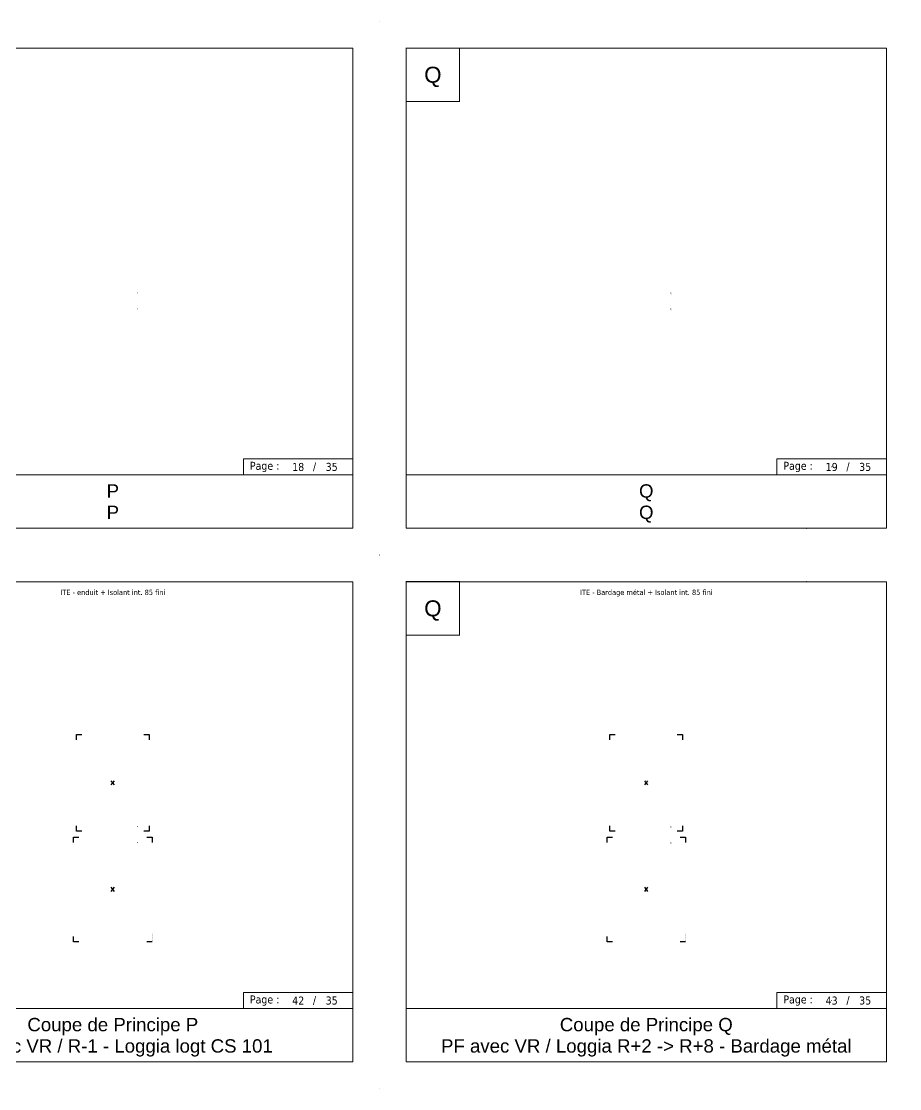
# Model space of a CAD drawing. Header units: millimetres. Extents: x -20000 to 230000, y -17405 to 24510.
# Drawn here: x 153285 to 169750, y -10000 to 10000 of the extents above; entities that cross this region are included whole.
import ezdxf
from ezdxf.enums import TextEntityAlignment as Align

# ---------------------------------------------------------------- set-up
doc = ezdxf.new("R2010")
doc.units = ezdxf.units.MM
doc.header["$PDMODE"] = 35
doc.header["$PDSIZE"] = 0.5
doc.linetypes.add('POINTILLE', pattern=[6.35, 0, -6.35])
doc.layers.get('0').update_dxf_attribs({"lineweight": 13})
doc.layers.get('Defpoints').update_dxf_attribs({"true_color": 0xc2a584})
for name, color, linetype, lineweight, plot in [('0 - Trame', 1, 'Continuous', 0, False), ('Intouchable', 252, 'Continuous', 13, False), ('Non visible', 163, 'Continuous', 25, False)]:
    doc.layers.add(name, color=color, linetype=linetype, lineweight=lineweight, plot=plot)
doc.layers.add('1 - Cartouche', color=7, linetype='Continuous', lineweight=13)
doc.layers.add('1 - Texte', color=7, linetype='Continuous', lineweight=13)
doc.styles.get("Standard").update_dxf_attribs({"font": 'ARIALUNI.TTF'})
doc.styles.add('Texte Poralu', font='tahomabd.ttf')

# ---------------------------------------------------------------- blocks, each defined once
blk = doc.blocks.new('Cadre Coupe_Elev')
at = {"const_width": 20}
blk.add_lwpolyline([(500, 9500), (1500, 9500), (1500, 8500), (500, 8500)], close=True, dxfattribs=at)
for p in [(2000, 9500), (3500, 9500), (5000, 9500), (6500, 9500), (8000, 9500), (2000, 1500), (3500, 1500), (5000, 1500), (6500, 1500), (8000, 1500), (2000, 500), (3500, 500), (5000, 500), (6500, 500), (8000, 500)]:
    blk.add_point(p)
at = {"layer": '0 - Trame'}
for points in [[(500, 500), (9500, 500), (9500, 9500), (500, 9500)], [(500, 1500), (9500, 1500), (9500, 500), (500, 500)]]:
    blk.add_lwpolyline(points, close=True, dxfattribs=at)
for p in [(0, 10000), (10000, 10000), (0, 0), (10000, 0)]:
    blk.add_point(p, dxfattribs=at)
at = {"layer": 'Defpoints'}
for p in [(5000, 5730), (5000, 3733), (5000, 1200), (5000, 1000), (5000, 800)]:
    blk.add_point(p, dxfattribs=at)
at = {"color": 7}
blk.add_attdef('REPERE_1', text='', height=300, dxfattribs=at).set_placement((1000, 9000), align=Align.MIDDLE_CENTER)
at = {"layer": '1 - Texte', "color": 7}
for tag, p in [('DEFINITION1', (5000, 1200)), ('DEFINITION2', (5000, 800))]:
    blk.add_attdef(tag, text='', height=250, dxfattribs=at).set_placement(p, align=Align.MIDDLE_CENTER)
at = {"layer": 'Non visible', "style": 'Texte Poralu'}
for p in [(5447, 4906), (5447, 4606)]:
    blk.add_attdef('REPERE_2', text='', height=35, dxfattribs=at).set_placement(p, align=Align.MIDDLE_LEFT)
blk = doc.blocks.new('Cartouche - Total de page')
at = {"layer": '1 - Cartouche', "color": 0, "insert": (0, 0), "char_height": 5, "attachment_point": 5, "style": 'Texte Poralu'}
blk.add_mtext('35', dxfattribs=at)
blk = doc.blocks.new('Cadre centrage dessin')
at = {"layer": 'Defpoints'}
for p, q in [((-682, 907), (-582, 907)), ((-682, 807), (-682, 907)), ((582, 907), (682, 907)), ((682, 907), (682, 807)), ((-30, -40), (30, 40)), ((30, -40), (-30, 40)), ((-682, -907), (-682, -807)), ((-582, -907), (-682, -907)), ((682, -907), (582, -907)), ((682, -807), (682, -907)), ((-735, -1017), (-635, -1017)), ((-735, -1117), (-735, -1017)), ((635, -1017), (735, -1017)), ((735, -1017), (735, -1117)), ((-30, -2037), (30, -1957)), ((30, -2037), (-30, -1957)), ((-735, -2977), (-735, -2877)), ((-635, -2977), (-735, -2977)), ((735, -2977), (635, -2977))]:
    blk.add_line(p, q, dxfattribs=at)
at = {"layer": 'Defpoints', "linetype": 'POINTILLE', "ltscale": 2}
for p, q in [((682, -907), (682, -907)), ((682, -907), (682, -907)), ((735, -2830), (735, -2830)), ((735, -2830), (735, -2977))]:
    blk.add_line(p, q, dxfattribs=at)
blk = doc.blocks.new('Rep_châssis')
at = {"style": 'Texte Poralu'}
blk.add_attdef('REP_CHASSIS', text='', height=100, dxfattribs=at).set_placement((0, 0), align=Align.MIDDLE_CENTER)

msp = doc.modelspace()

# ---------------------------------------------------------------- linework, layer by layer
at = {"layer": 'Intouchable'}
for points in [[(157450, 1500), (159500, 1500), (159500, 1800), (157450, 1800)], [(167450, 1500), (169500, 1500), (169500, 1800), (167450, 1800)], [(157450, -8500), (159500, -8500), (159500, -8200), (157450, -8200)], [(167450, -8500), (169500, -8500), (169500, -8200), (167450, -8200)]]:
    msp.add_lwpolyline(points, close=True, dxfattribs=at)
for p in [(158475, 1650), (168475, 1650), (158475, -8350), (168475, -8350)]:
    msp.add_point(p, dxfattribs=at)

# ---------------------------------------------------------------- block references
ref = msp.add_blockref('Cadre Coupe_Elev', (150000, 0))
ref.add_attrib('REPERE_1', 'P', dxfattribs={"color": 7, "height": 300}).set_placement((151000, 9000), align=Align.MIDDLE_CENTER)
ref.add_attrib('REPERE_2', 'P', dxfattribs={"layer": 'Non visible', "height": 35, "style": 'Texte Poralu'}).set_placement((155447.12, 4905.8), align=Align.MIDDLE_LEFT)
ref.add_attrib('REPERE_2', 'P', dxfattribs={"layer": 'Non visible', "height": 35, "style": 'Texte Poralu'}).set_placement((155447.12, 4605.8), align=Align.MIDDLE_LEFT)
ref.add_attrib('DEFINITION1', 'P', dxfattribs={"layer": '1 - Texte', "color": 7, "height": 250}).set_placement((155000, 1200), align=Align.MIDDLE_CENTER)
ref.add_attrib('DEFINITION2', 'P', dxfattribs={"layer": '1 - Texte', "color": 7, "height": 250}).set_placement((155000, 800), align=Align.MIDDLE_CENTER)
ref = msp.add_blockref('Cadre Coupe_Elev', (160000, 0))
ref.add_attrib('REPERE_1', 'Q', dxfattribs={"color": 7, "height": 300}).set_placement((161000, 9000), align=Align.MIDDLE_CENTER)
ref.add_attrib('REPERE_2', 'Q', dxfattribs={"layer": 'Non visible', "height": 35, "style": 'Texte Poralu'}).set_placement((165447.12, 4905.8), align=Align.MIDDLE_LEFT)
ref.add_attrib('REPERE_2', 'Q', dxfattribs={"layer": 'Non visible', "height": 35, "style": 'Texte Poralu'}).set_placement((165447.12, 4605.8), align=Align.MIDDLE_LEFT)
ref.add_attrib('DEFINITION1', 'Q', dxfattribs={"layer": '1 - Texte', "color": 7, "height": 250}).set_placement((165000, 1200), align=Align.MIDDLE_CENTER)
ref.add_attrib('DEFINITION2', 'Q', dxfattribs={"layer": '1 - Texte', "color": 7, "height": 250}).set_placement((165000, 800), align=Align.MIDDLE_CENTER)
ref = msp.add_blockref('Cadre Coupe_Elev', (150000, -10000))
ref.add_attrib('REPERE_1', 'P', dxfattribs={"color": 7, "height": 300}).set_placement((151000, -1000), align=Align.MIDDLE_CENTER)
ref.add_attrib('REPERE_2', 'P', dxfattribs={"layer": 'Non visible', "height": 35, "style": 'Texte Poralu'}).set_placement((155447.12, -5094.2), align=Align.MIDDLE_LEFT)
ref.add_attrib('REPERE_2', 'P', dxfattribs={"layer": 'Non visible', "height": 35, "style": 'Texte Poralu'}).set_placement((155447.12, -5394.2), align=Align.MIDDLE_LEFT)
ref.add_attrib('DEFINITION1', 'Coupe de Principe P', dxfattribs={"layer": '1 - Texte', "color": 7, "height": 250}).set_placement((155000, -8800), align=Align.MIDDLE_CENTER)
ref.add_attrib('DEFINITION2', 'PF avec VR / R-1 - Loggia logt CS 101', dxfattribs={"layer": '1 - Texte', "color": 7, "height": 250}).set_placement((155000, -9200), align=Align.MIDDLE_CENTER)
ref = msp.add_blockref('Cadre Coupe_Elev', (160000, -10000))
ref.add_attrib('REPERE_1', 'Q', dxfattribs={"color": 7, "height": 300}).set_placement((161000, -1000), align=Align.MIDDLE_CENTER)
ref.add_attrib('REPERE_2', 'Q', dxfattribs={"layer": 'Non visible', "height": 35, "style": 'Texte Poralu'}).set_placement((165447.12, -5094.2), align=Align.MIDDLE_LEFT)
ref.add_attrib('REPERE_2', 'Q', dxfattribs={"layer": 'Non visible', "height": 35, "style": 'Texte Poralu'}).set_placement((165447.12, -5394.2), align=Align.MIDDLE_LEFT)
ref.add_attrib('DEFINITION1', 'Coupe de Principe Q', dxfattribs={"layer": '1 - Texte', "color": 7, "height": 250}).set_placement((165000, -8800), align=Align.MIDDLE_CENTER)
ref.add_attrib('DEFINITION2', 'PF avec VR / Loggia R+2 -> R+8 - Bardage métal', dxfattribs={"layer": '1 - Texte', "color": 7, "height": 250}).set_placement((165000, -9200), align=Align.MIDDLE_CENTER)
at = {"layer": 'Intouchable', "xscale": 30, "yscale": 30, "zscale": 30}
for p in [(159102.9, 1650), (169102.9, 1650), (159102.9, -8350), (169102.9, -8350)]:
    msp.add_blockref('Cartouche - Total de page', p, dxfattribs=at)
at = {"layer": 'Intouchable'}
for p in [(155000, -4270), (165000, -4270)]:
    msp.add_blockref('Cadre centrage dessin', p, dxfattribs=at)
at = {"layer": 'Non visible'}
for p, values in [((155000, -700), {'REP_CHASSIS': 'ITE - enduit + Isolant int. 85 fini'}), ((165000, -700), {'REP_CHASSIS': 'ITE - Bardage métal + Isolant int. 85 fini'})]:
    msp.add_blockref('Rep_châssis', p, dxfattribs=at).add_auto_attribs(values)

# ---------------------------------------------------------------- texts
at = {"style": 'Texte Poralu'}
for tag, p in [('18', (158475, 1650)), ('19', (168475, 1650)), ('42', (158475, -8350)), ('43', (168475, -8350))]:
    msp.add_attdef(tag, text='', height=150, dxfattribs=at).set_placement(p, align=Align.MIDDLE_CENTER)
at = {"layer": 'Intouchable', "char_height": 150, "style": 'Texte Poralu'}
for s, insert, attachment_point in [('Page : ', (157569.36, 1650), 4), ('/', (158780.84, 1650), 5), ('Page : ', (167569.36, 1650), 4), ('/', (168780.84, 1650), 5), ('Page : ', (157569.36, -8350), 4), ('/', (158780.84, -8350), 5), ('Page : ', (167569.36, -8350), 4), ('/', (168780.84, -8350), 5)]:
    msp.add_mtext(s, dxfattribs=dict(at, insert=insert, attachment_point=attachment_point))

doc.saveas('drawing.dxf')
